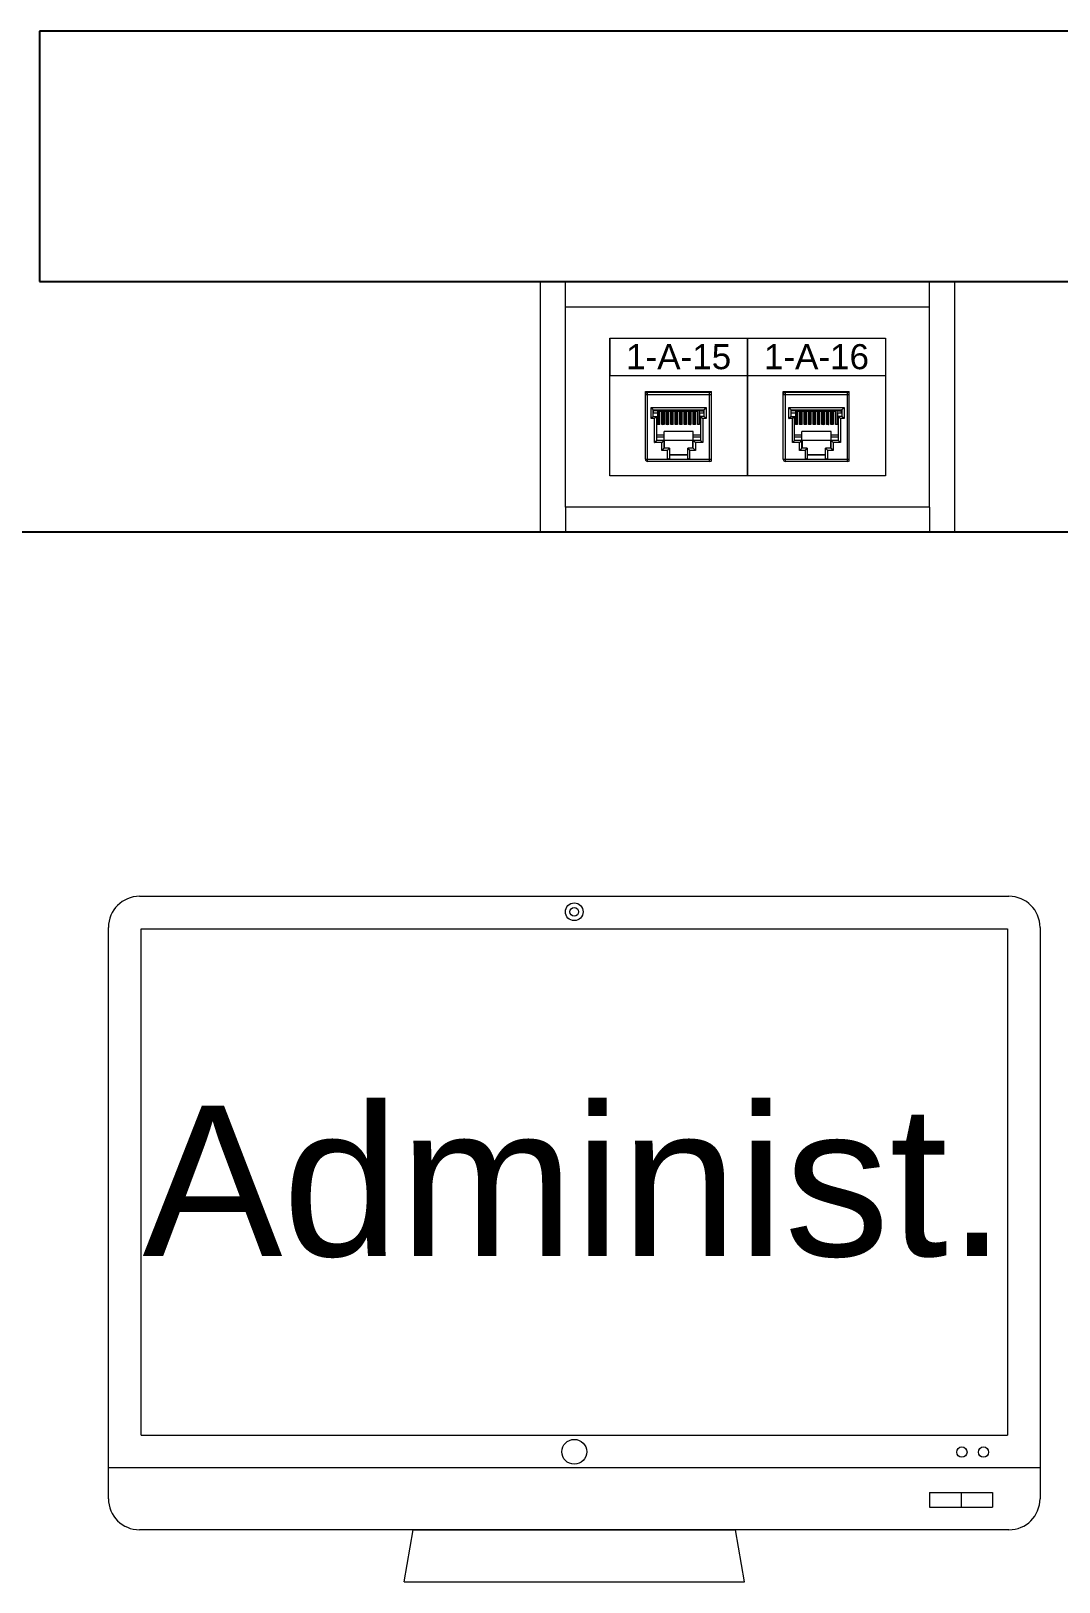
# Model space of a CAD drawing. Header units: millimetres. Extents: x 1256 to 2931, y 3298 to 3694.
# Drawn here: x 1486.5 to 1527.5, y 3334.4 to 3396.2 of the extents above; entities that cross this region are included whole.
import ezdxf

# ---------------------------------------------------------------- set-up
doc = ezdxf.new("R2010")
doc.units = ezdxf.units.MM
doc.layers.get('0').update_dxf_attribs({"color": 250, "lineweight": 5})
for name, color, linetype, lineweight in [('Canales', 250, 'Continuous', 25), ('Pantalla Rack', 250, 'Continuous', 5), ('Roseta', 250, 'Continuous', 5)]:
    doc.layers.add(name, color=color, linetype=linetype, lineweight=lineweight)
doc.styles.get("Standard").update_dxf_attribs({"font": 'Arial.ttf'})
pattern_1 = [(45, (1391.025396, 3266.090486), (-0.03132663, 0.03132663), [])]
pattern_2 = [(45, (1396.525396, 3266.090486), (-0.03132663, 0.03132663), [])]

# ---------------------------------------------------------------- blocks, each defined once
blk = doc.blocks.new('MONITOR FRONTAL')
at = {"color": 250}
for p, q in [((-0.23333, 0.36802), (0.23333, 0.36802)), ((-0.25, 0.04469), (-0.25, 0.35135)), ((-0.2325, 0.07885), (-0.2325, 0.35052)), ((-0.2325, 0.35052), (0.2325, 0.35052)), ((0.2325, 0.35052), (0.2325, 0.07885)), ((0.25, 0.35135), (0.25, 0.04469)), ((-0.2325, 0.07885), (0.2325, 0.07885)), ((-0.25, 0.06135), (0.25, 0.06135)), ((0.19073, 0.048), (0.22448, 0.048)), ((0.19073, 0.048), (0.19073, 0.04011)), ((0.20761, 0.048), (0.20761, 0.04011)), ((0.22448, 0.048), (0.22448, 0.04011)), ((0.19073, 0.04011), (0.22448, 0.04011)), ((0.23333, 0.02802), (-0.23333, 0.02802)), ((-0.0913, 0), (-0.08647, 0.02802)), ((-0.08647, 0.02802), (0.08647, 0.02802)), ((0.0913, 0), (0.08647, 0.02802)), ((-0.0913, 0), (0.0913, 0)), ((-0.0913, 0), (0.0913, 0))]:
    blk.add_line(p, q, dxfattribs=at)
for centre, radius in [((0, 0.35969), 0.00476), ((0, 0.35969), 0.00235), ((0, 0.06986), 0.00667), ((0.20805, 0.06973), 0.00276), ((0.21966, 0.06973), 0.00276)]:
    blk.add_circle(centre, radius, dxfattribs=at)
for centre, start, end in [((-0.23333, 0.35135), 90, 180), ((0.23333, 0.35135), 0, 90), ((-0.23333, 0.04469), 180, 270), ((0.23333, 0.04469), 270, 0)]:
    blk.add_arc(centre, 0.01667, start, end, dxfattribs=at)

msp = doc.modelspace()

# ---------------------------------------------------------------- hatches: boundary and pattern name
at = {"layer": 'Roseta'}
h = msp.add_hatch(dxfattribs=at)
h.set_pattern_fill('ANSI31', color=256, scale=0.013954, style=0)
h.set_pattern_definition(pattern_1)
h.paths.add_polyline_path([(1511.746, 3381.112), (1511.687, 3381.112), (1511.671, 3381.111), (1511.671, 3380.535), (1511.746, 3380.535)])
h = msp.add_hatch(dxfattribs=at)
h.set_pattern_fill('ANSI31', color=256, scale=0.013954, style=0)
h.set_pattern_definition(pattern_1)
h.paths.add_polyline_path([(1511.923, 3381.112), (1511.861, 3381.112), (1511.849, 3381.111), (1511.849, 3380.535), (1511.923, 3380.535)])
h.paths.add_polyline_path([(1512.1, 3381.112), (1512.025, 3381.112), (1512.025, 3380.535), (1512.1, 3380.535)])
h.paths.add_polyline_path([(1512.278, 3381.112), (1512.203, 3381.112), (1512.203, 3380.535), (1512.278, 3380.535)])
h.paths.add_polyline_path([(1512.454, 3381.112), (1512.379, 3381.112), (1512.379, 3380.535), (1512.454, 3380.535)])
h.paths.add_polyline_path([(1512.557, 3380.535), (1512.632, 3380.535), (1512.632, 3381.112), (1512.557, 3381.112)])
h.paths.add_polyline_path([(1512.735, 3380.535), (1512.81, 3380.535), (1512.81, 3381.112), (1512.735, 3381.112)])
h = msp.add_hatch(dxfattribs=at)
h.set_pattern_fill('ANSI31', color=256, scale=0.013954, style=0)
h.set_pattern_definition(pattern_1)
h.paths.add_polyline_path([(1512.916, 3380.535), (1512.99, 3380.535), (1512.99, 3381.112), (1512.986, 3381.112), (1512.916, 3381.112)])
h = msp.add_hatch(dxfattribs=at)
h.set_pattern_fill('ANSI31', color=256, scale=0.013954, style=0)
h.set_pattern_definition(pattern_2)
h.paths.add_polyline_path([(1517.246, 3381.112), (1517.187, 3381.112), (1517.171, 3381.111), (1517.171, 3380.535), (1517.246, 3380.535)])
h = msp.add_hatch(dxfattribs=at)
h.set_pattern_fill('ANSI31', color=256, scale=0.013954, style=0)
h.set_pattern_definition(pattern_2)
h.paths.add_polyline_path([(1517.423, 3381.112), (1517.361, 3381.112), (1517.349, 3381.111), (1517.349, 3380.535), (1517.423, 3380.535)])
h.paths.add_polyline_path([(1517.6, 3381.112), (1517.525, 3381.112), (1517.525, 3380.535), (1517.6, 3380.535)])
h.paths.add_polyline_path([(1517.778, 3381.112), (1517.703, 3381.112), (1517.703, 3380.535), (1517.778, 3380.535)])
h.paths.add_polyline_path([(1517.954, 3381.112), (1517.879, 3381.112), (1517.879, 3380.535), (1517.954, 3380.535)])
h.paths.add_polyline_path([(1518.057, 3380.535), (1518.132, 3380.535), (1518.132, 3381.112), (1518.057, 3381.112)])
h.paths.add_polyline_path([(1518.235, 3380.535), (1518.31, 3380.535), (1518.31, 3381.112), (1518.235, 3381.112)])
h = msp.add_hatch(dxfattribs=at)
h.set_pattern_fill('ANSI31', color=256, scale=0.013954, style=0)
h.set_pattern_definition(pattern_2)
h.paths.add_polyline_path([(1518.416, 3380.535), (1518.49, 3380.535), (1518.49, 3381.112), (1518.486, 3381.112), (1518.416, 3381.112)])

# ---------------------------------------------------------------- linework, layer by layer
at = {"layer": 'Canales'}
for p, q in [((1489.318, 3396.239), (1486.818, 3396.239)), ((1489.318, 3396.239), (1486.818, 3396.239)), ((1486.818, 3396.239), (1486.818, 3391.239)), ((1604.318, 3396.239), (1489.318, 3396.239)), ((1486.818, 3391.239), (1486.818, 3386.239)), ((1486.818, 3386.239), (1491.818, 3386.239)), ((1491.818, 3386.239), (1739.318, 3386.239)), ((1739.318, 3376.239), (1274.318, 3376.239))]:
    msp.add_line(p, q, dxfattribs=at)
at = {"layer": 'Roseta'}
for p, q in [((1506.818, 3386.239), (1523.338, 3386.239)), ((1506.818, 3376.239), (1506.818, 3386.239)), ((1507.818, 3377.239), (1507.818, 3386.239)), ((1522.338, 3377.239), (1522.338, 3386.239)), ((1523.338, 3386.239), (1523.338, 3376.239)), ((1507.818, 3385.239), (1522.338, 3385.239)), ((1509.578, 3383.989), (1515.078, 3383.989)), ((1509.578, 3378.489), (1509.578, 3383.989)), ((1509.578, 3383.989), (1509.578, 3382.489)), ((1515.078, 3383.989), (1515.078, 3378.489)), ((1515.078, 3383.989), (1520.578, 3383.989)), ((1515.078, 3378.489), (1515.078, 3383.989)), ((1515.078, 3378.489), (1515.078, 3383.989)), ((1520.578, 3383.989), (1520.578, 3378.489)), ((1509.578, 3382.489), (1520.578, 3382.489)), ((1511.002, 3381.859), (1513.636, 3381.859)), ((1516.502, 3381.859), (1519.136, 3381.859)), ((1513.566, 3379.068), (1511.09, 3379.068)), ((1519.066, 3379.068), (1516.59, 3379.068)), ((1515.078, 3378.489), (1509.578, 3378.489)), ((1520.578, 3378.489), (1515.078, 3378.489)), ((1522.338, 3377.239), (1507.818, 3377.239)), ((1507.818, 3377.239), (1507.818, 3376.239)), ((1522.338, 3377.239), (1522.338, 3376.239)), ((1523.338, 3376.239), (1506.818, 3376.239))]:
    msp.add_line(p, q, dxfattribs=at)
at = {"layer": 'Roseta', "linetype": 'Continuous'}
for p, q in [((1511.002, 3379.155), (1511.002, 3381.859)), ((1511.002, 3381.736), (1513.636, 3381.736)), ((1511.09, 3379.068), (1511.09, 3381.859)), ((1511.09, 3381.824), (1513.566, 3381.824)), ((1513.566, 3379.068), (1513.566, 3381.859)), ((1513.636, 3379.068), (1513.636, 3381.859)), ((1516.502, 3379.155), (1516.502, 3381.859)), ((1516.502, 3381.736), (1519.136, 3381.736)), ((1516.59, 3379.068), (1516.59, 3381.859)), ((1516.59, 3381.824), (1519.066, 3381.824)), ((1519.066, 3379.068), (1519.066, 3381.859)), ((1519.136, 3379.068), (1519.136, 3381.859)), ((1511.229, 3381.211), (1513.427, 3381.211)), ((1511.229, 3380.777), (1511.229, 3381.211)), ((1511.316, 3381.124), (1513.34, 3381.124)), ((1511.316, 3380.864), (1511.316, 3381.124)), ((1511.316, 3381.124), (1511.316, 3381.124)), ((1511.316, 3381.112), (1513.34, 3381.112)), ((1511.316, 3381.072), (1511.325, 3381.072)), ((1511.325, 3380.995), (1511.325, 3381.112)), ((1511.5, 3381.082), (1511.325, 3381.082)), ((1511.5, 3380.995), (1511.325, 3380.995)), ((1511.491, 3380.995), (1511.491, 3380.535)), ((1511.5, 3380.535), (1511.5, 3381.112)), ((1511.508, 3381.112), (1511.508, 3380.535)), ((1511.575, 3380.535), (1511.575, 3381.073)), ((1511.575, 3381.073), (1511.657, 3381.073)), ((1511.657, 3381.072), (1511.575, 3381.072)), ((1511.657, 3380.535), (1511.657, 3381.073)), ((1511.665, 3381.112), (1511.665, 3380.535)), ((1511.671, 3381.112), (1511.671, 3380.535)), ((1511.687, 3381.112), (1511.671, 3381.111)), ((1511.746, 3381.112), (1511.746, 3380.535)), ((1511.753, 3380.535), (1511.753, 3381.073)), ((1511.753, 3381.073), (1511.835, 3381.073)), ((1511.835, 3381.072), (1511.753, 3381.072)), ((1511.835, 3380.535), (1511.835, 3381.073)), ((1511.843, 3381.112), (1511.843, 3380.535)), ((1511.849, 3381.112), (1511.849, 3380.535)), ((1511.861, 3381.112), (1511.849, 3381.111)), ((1511.923, 3381.112), (1511.923, 3380.535)), ((1511.931, 3380.535), (1511.931, 3381.073)), ((1511.931, 3381.073), (1512.013, 3381.073)), ((1512.013, 3381.072), (1511.931, 3381.072)), ((1512.013, 3380.535), (1512.013, 3381.073)), ((1512.022, 3381.112), (1512.022, 3380.535)), ((1512.025, 3381.112), (1512.025, 3380.535)), ((1512.1, 3381.112), (1512.1, 3380.535)), ((1512.109, 3380.535), (1512.109, 3381.073)), ((1512.109, 3381.073), (1512.191, 3381.073)), ((1512.191, 3381.072), (1512.109, 3381.072)), ((1512.191, 3380.535), (1512.191, 3381.073)), ((1512.2, 3381.112), (1512.2, 3380.535)), ((1512.203, 3381.112), (1512.203, 3380.535)), ((1512.278, 3381.112), (1512.278, 3380.535)), ((1512.287, 3380.535), (1512.287, 3381.073)), ((1512.287, 3381.073), (1512.369, 3381.073)), ((1512.369, 3381.072), (1512.287, 3381.072)), ((1512.369, 3380.535), (1512.369, 3381.073)), ((1512.379, 3381.112), (1512.379, 3380.535)), ((1512.454, 3381.112), (1512.454, 3380.535)), ((1512.455, 3381.112), (1512.455, 3380.535)), ((1512.465, 3380.535), (1512.465, 3381.073)), ((1512.465, 3381.073), (1512.547, 3381.073)), ((1512.547, 3381.072), (1512.465, 3381.072)), ((1512.547, 3380.535), (1512.547, 3381.073)), ((1512.557, 3381.112), (1512.557, 3380.535)), ((1512.632, 3381.112), (1512.632, 3380.535)), ((1512.633, 3381.112), (1512.633, 3380.535)), ((1512.643, 3380.535), (1512.643, 3381.073)), ((1512.643, 3381.073), (1512.725, 3381.073)), ((1512.725, 3381.072), (1512.643, 3381.072)), ((1512.725, 3380.535), (1512.725, 3381.073)), ((1512.735, 3381.112), (1512.735, 3380.535)), ((1512.81, 3381.112), (1512.81, 3380.535)), ((1512.814, 3381.112), (1512.814, 3380.535)), ((1512.821, 3380.535), (1512.821, 3381.073)), ((1512.821, 3381.073), (1512.903, 3381.073)), ((1512.903, 3381.072), (1512.821, 3381.072)), ((1512.903, 3380.535), (1512.903, 3381.073)), ((1512.916, 3381.112), (1512.916, 3380.535)), ((1512.99, 3381.112), (1512.986, 3381.112)), ((1512.99, 3381.113), (1512.99, 3381.112)), ((1512.99, 3381.112), (1512.99, 3380.535)), ((1512.994, 3381.112), (1512.994, 3380.535)), ((1512.999, 3380.535), (1512.999, 3381.073)), ((1512.999, 3381.073), (1513.081, 3381.073)), ((1513.081, 3381.072), (1512.999, 3381.072)), ((1513.081, 3380.535), (1513.081, 3381.073)), ((1513.148, 3380.535), (1513.148, 3381.112)), ((1513.156, 3380.535), (1513.156, 3381.112)), ((1513.156, 3381.082), (1513.331, 3381.082)), ((1513.331, 3380.995), (1513.156, 3380.995)), ((1513.165, 3380.995), (1513.165, 3380.535)), ((1513.331, 3380.995), (1513.331, 3381.112)), ((1513.34, 3381.072), (1513.331, 3381.072)), ((1513.34, 3381.124), (1513.34, 3380.864)), ((1513.34, 3381.124), (1513.34, 3381.124)), ((1513.427, 3381.211), (1513.427, 3380.777)), ((1516.729, 3381.211), (1518.927, 3381.211)), ((1516.729, 3380.777), (1516.729, 3381.211)), ((1516.816, 3381.124), (1518.84, 3381.124)), ((1516.816, 3380.864), (1516.816, 3381.124)), ((1516.816, 3381.124), (1516.816, 3381.124)), ((1516.816, 3381.112), (1518.84, 3381.112)), ((1516.816, 3381.072), (1516.825, 3381.072)), ((1516.825, 3380.995), (1516.825, 3381.112)), ((1517, 3381.082), (1516.825, 3381.082)), ((1517, 3380.995), (1516.825, 3380.995)), ((1516.991, 3380.995), (1516.991, 3380.535)), ((1517, 3380.535), (1517, 3381.112)), ((1517.008, 3381.112), (1517.008, 3380.535)), ((1517.075, 3380.535), (1517.075, 3381.073)), ((1517.075, 3381.073), (1517.157, 3381.073)), ((1517.157, 3381.072), (1517.075, 3381.072)), ((1517.157, 3380.535), (1517.157, 3381.073)), ((1517.165, 3381.112), (1517.165, 3380.535)), ((1517.171, 3381.112), (1517.171, 3380.535)), ((1517.187, 3381.112), (1517.171, 3381.111)), ((1517.246, 3381.112), (1517.246, 3380.535)), ((1517.253, 3380.535), (1517.253, 3381.073)), ((1517.253, 3381.073), (1517.335, 3381.073)), ((1517.335, 3381.072), (1517.253, 3381.072)), ((1517.335, 3380.535), (1517.335, 3381.073)), ((1517.343, 3381.112), (1517.343, 3380.535)), ((1517.349, 3381.112), (1517.349, 3380.535)), ((1517.361, 3381.112), (1517.349, 3381.111)), ((1517.423, 3381.112), (1517.423, 3380.535)), ((1517.431, 3380.535), (1517.431, 3381.073)), ((1517.431, 3381.073), (1517.513, 3381.073)), ((1517.513, 3381.072), (1517.431, 3381.072)), ((1517.513, 3380.535), (1517.513, 3381.073)), ((1517.522, 3381.112), (1517.522, 3380.535)), ((1517.525, 3381.112), (1517.525, 3380.535)), ((1517.6, 3381.112), (1517.6, 3380.535)), ((1517.609, 3380.535), (1517.609, 3381.073)), ((1517.609, 3381.073), (1517.691, 3381.073)), ((1517.691, 3381.072), (1517.609, 3381.072)), ((1517.691, 3380.535), (1517.691, 3381.073)), ((1517.7, 3381.112), (1517.7, 3380.535)), ((1517.703, 3381.112), (1517.703, 3380.535)), ((1517.778, 3381.112), (1517.778, 3380.535)), ((1517.787, 3380.535), (1517.787, 3381.073)), ((1517.787, 3381.073), (1517.869, 3381.073)), ((1517.869, 3381.072), (1517.787, 3381.072)), ((1517.869, 3380.535), (1517.869, 3381.073)), ((1517.879, 3381.112), (1517.879, 3380.535)), ((1517.954, 3381.112), (1517.954, 3380.535)), ((1517.955, 3381.112), (1517.955, 3380.535)), ((1517.965, 3380.535), (1517.965, 3381.073)), ((1517.965, 3381.073), (1518.047, 3381.073)), ((1518.047, 3381.072), (1517.965, 3381.072)), ((1518.047, 3380.535), (1518.047, 3381.073)), ((1518.057, 3381.112), (1518.057, 3380.535)), ((1518.132, 3381.112), (1518.132, 3380.535)), ((1518.133, 3381.112), (1518.133, 3380.535)), ((1518.143, 3380.535), (1518.143, 3381.073)), ((1518.143, 3381.073), (1518.225, 3381.073)), ((1518.225, 3381.072), (1518.143, 3381.072)), ((1518.225, 3380.535), (1518.225, 3381.073)), ((1518.235, 3381.112), (1518.235, 3380.535)), ((1518.31, 3381.112), (1518.31, 3380.535)), ((1518.314, 3381.112), (1518.314, 3380.535)), ((1518.321, 3380.535), (1518.321, 3381.073)), ((1518.321, 3381.073), (1518.403, 3381.073)), ((1518.403, 3381.072), (1518.321, 3381.072)), ((1518.403, 3380.535), (1518.403, 3381.073)), ((1518.416, 3381.112), (1518.416, 3380.535)), ((1518.49, 3381.112), (1518.486, 3381.112)), ((1518.49, 3381.113), (1518.49, 3381.112)), ((1518.49, 3381.112), (1518.49, 3380.535)), ((1518.494, 3381.112), (1518.494, 3380.535)), ((1518.499, 3380.535), (1518.499, 3381.073)), ((1518.499, 3381.073), (1518.581, 3381.073)), ((1518.581, 3381.072), (1518.499, 3381.072)), ((1518.581, 3380.535), (1518.581, 3381.073)), ((1518.648, 3380.535), (1518.648, 3381.112)), ((1518.656, 3380.535), (1518.656, 3381.112)), ((1518.656, 3381.082), (1518.831, 3381.082)), ((1518.831, 3380.995), (1518.656, 3380.995)), ((1518.665, 3380.995), (1518.665, 3380.535)), ((1518.831, 3380.995), (1518.831, 3381.112)), ((1518.84, 3381.072), (1518.831, 3381.072)), ((1518.84, 3381.124), (1518.84, 3380.864)), ((1518.84, 3381.124), (1518.84, 3381.124)), ((1518.927, 3381.211), (1518.927, 3380.777)), ((1511.369, 3380.777), (1511.229, 3380.777)), ((1511.316, 3380.864), (1511.491, 3380.864)), ((1511.369, 3379.818), (1511.369, 3380.777)), ((1511.456, 3379.905), (1511.456, 3380.864)), ((1511.575, 3380.535), (1511.491, 3380.535)), ((1511.753, 3380.535), (1511.657, 3380.535)), ((1511.744, 3379.591), (1511.744, 3380.254)), ((1512.912, 3380.254), (1511.744, 3380.254)), ((1511.931, 3380.535), (1511.835, 3380.535)), ((1512.109, 3380.535), (1512.013, 3380.535)), ((1512.287, 3380.535), (1512.191, 3380.535)), ((1512.465, 3380.535), (1512.369, 3380.535)), ((1512.643, 3380.535), (1512.547, 3380.535)), ((1512.821, 3380.535), (1512.725, 3380.535)), ((1512.999, 3380.535), (1512.903, 3380.535)), ((1512.912, 3379.591), (1512.912, 3380.254)), ((1513.165, 3380.535), (1513.081, 3380.535)), ((1513.34, 3380.864), (1513.165, 3380.864)), ((1513.2, 3380.864), (1513.2, 3379.905)), ((1513.427, 3380.777), (1513.287, 3380.777)), ((1513.287, 3380.777), (1513.287, 3379.818)), ((1516.869, 3380.777), (1516.729, 3380.777)), ((1516.816, 3380.864), (1516.991, 3380.864)), ((1516.869, 3379.818), (1516.869, 3380.777)), ((1516.956, 3379.905), (1516.956, 3380.864)), ((1517.075, 3380.535), (1516.991, 3380.535)), ((1517.253, 3380.535), (1517.157, 3380.535)), ((1517.244, 3379.591), (1517.244, 3380.254)), ((1518.412, 3380.254), (1517.244, 3380.254)), ((1517.431, 3380.535), (1517.335, 3380.535)), ((1517.609, 3380.535), (1517.513, 3380.535)), ((1517.787, 3380.535), (1517.691, 3380.535)), ((1517.965, 3380.535), (1517.869, 3380.535)), ((1518.143, 3380.535), (1518.047, 3380.535)), ((1518.321, 3380.535), (1518.225, 3380.535)), ((1518.499, 3380.535), (1518.403, 3380.535)), ((1518.412, 3379.591), (1518.412, 3380.254)), ((1518.665, 3380.535), (1518.581, 3380.535)), ((1518.84, 3380.864), (1518.665, 3380.864)), ((1518.7, 3380.864), (1518.7, 3379.905)), ((1518.927, 3380.777), (1518.787, 3380.777)), ((1518.787, 3380.777), (1518.787, 3379.818)), ((1511.656, 3379.818), (1511.369, 3379.818)), ((1511.744, 3380.114), (1511.456, 3380.114)), ((1511.744, 3380.027), (1511.456, 3380.027)), ((1513.2, 3379.905), (1511.456, 3379.905)), ((1511.656, 3379.504), (1511.656, 3379.818)), ((1511.747, 3379.905), (1511.747, 3379.591)), ((1511.756, 3379.905), (1511.756, 3379.591)), ((1512.9, 3379.591), (1512.9, 3379.905)), ((1512.909, 3379.591), (1512.909, 3379.905)), ((1513.2, 3380.114), (1512.912, 3380.114)), ((1513.2, 3380.027), (1512.912, 3380.027)), ((1513, 3379.818), (1513, 3379.504)), ((1513.287, 3379.818), (1513, 3379.818)), ((1517.156, 3379.818), (1516.869, 3379.818)), ((1517.244, 3380.114), (1516.956, 3380.114)), ((1517.244, 3380.027), (1516.956, 3380.027)), ((1518.7, 3379.905), (1516.956, 3379.905)), ((1517.156, 3379.504), (1517.156, 3379.818)), ((1517.247, 3379.905), (1517.247, 3379.591)), ((1517.256, 3379.905), (1517.256, 3379.591)), ((1518.4, 3379.591), (1518.4, 3379.905)), ((1518.409, 3379.591), (1518.409, 3379.905)), ((1518.7, 3380.114), (1518.412, 3380.114)), ((1518.7, 3380.027), (1518.412, 3380.027)), ((1518.5, 3379.818), (1518.5, 3379.504)), ((1518.787, 3379.818), (1518.5, 3379.818)), ((1511.002, 3379.155), (1513.636, 3379.155)), ((1511.875, 3379.504), (1511.656, 3379.504)), ((1511.962, 3379.591), (1511.744, 3379.591)), ((1511.875, 3379.504), (1511.875, 3379.155)), ((1511.962, 3379.591), (1511.962, 3379.181)), ((1511.962, 3379.347), (1512.694, 3379.347)), ((1511.962, 3379.338), (1512.694, 3379.338)), ((1511.962, 3379.329), (1512.694, 3379.329)), ((1512.694, 3379.181), (1512.694, 3379.591)), ((1512.912, 3379.591), (1512.694, 3379.591)), ((1512.781, 3379.155), (1512.781, 3379.504)), ((1513, 3379.504), (1512.781, 3379.504)), ((1516.502, 3379.155), (1519.136, 3379.155)), ((1517.375, 3379.504), (1517.156, 3379.504)), ((1517.462, 3379.591), (1517.244, 3379.591)), ((1517.375, 3379.504), (1517.375, 3379.155)), ((1517.462, 3379.591), (1517.462, 3379.181)), ((1517.462, 3379.347), (1518.194, 3379.347)), ((1517.462, 3379.338), (1518.194, 3379.338)), ((1517.462, 3379.329), (1518.194, 3379.329)), ((1518.194, 3379.181), (1518.194, 3379.591)), ((1518.412, 3379.591), (1518.194, 3379.591)), ((1518.281, 3379.155), (1518.281, 3379.504)), ((1518.5, 3379.504), (1518.281, 3379.504))]:
    msp.add_line(p, q, dxfattribs=at)
for centre, start, end in [((1511.09, 3381.736), 90, 180), ((1513.566, 3381.736), 36.23422, 90), ((1516.59, 3381.736), 90, 180), ((1519.066, 3381.736), 36.23422, 90), ((1511.09, 3379.155), 180, 270), ((1513.566, 3379.155), 270, 323.26635), ((1516.59, 3379.155), 180, 270), ((1519.066, 3379.155), 270, 323.26635)]:
    msp.add_arc(centre, 0.0872, start, end, dxfattribs=at)
for points, start_tangent, end_tangent in [([(1511.316, 3381.124), (1511.313, 3381.127), (1511.306, 3381.134), (1511.296, 3381.144), (1511.284, 3381.156), (1511.271, 3381.169), (1511.257, 3381.183), (1511.243, 3381.197), (1511.229, 3381.211)], (-0.707107, 0.707107), (-0.707107, 0.707107)), ([(1513.34, 3381.124), (1513.343, 3381.127), (1513.35, 3381.134), (1513.36, 3381.144), (1513.372, 3381.156), (1513.385, 3381.169), (1513.399, 3381.183), (1513.413, 3381.197), (1513.427, 3381.211)], (0.707107, 0.707107), (0.707107, 0.707107)), ([(1516.816, 3381.124), (1516.813, 3381.127), (1516.806, 3381.134), (1516.796, 3381.144), (1516.784, 3381.156), (1516.771, 3381.169), (1516.757, 3381.183), (1516.743, 3381.197), (1516.729, 3381.211)], (-0.707107, 0.707107), (-0.707107, 0.707107)), ([(1518.84, 3381.124), (1518.843, 3381.127), (1518.85, 3381.134), (1518.86, 3381.144), (1518.872, 3381.156), (1518.885, 3381.169), (1518.899, 3381.183), (1518.913, 3381.197), (1518.927, 3381.211)], (0.707107, 0.707107), (0.707107, 0.707107)), ([(1511.229, 3380.777), (1511.243, 3380.791), (1511.258, 3380.806), (1511.272, 3380.82), (1511.285, 3380.833), (1511.297, 3380.845), (1511.307, 3380.855), (1511.314, 3380.862), (1511.316, 3380.864)], (0.707107, 0.707107), (0.707107, 0.707107)), ([(1511.369, 3380.777), (1511.383, 3380.791), (1511.397, 3380.806), (1511.411, 3380.82), (1511.424, 3380.833), (1511.436, 3380.845), (1511.446, 3380.855), (1511.453, 3380.862), (1511.456, 3380.864)], (0.707107, 0.707107), (0.707107, 0.707107)), ([(1513.287, 3380.777), (1513.273, 3380.791), (1513.259, 3380.806), (1513.245, 3380.82), (1513.232, 3380.833), (1513.22, 3380.845), (1513.21, 3380.855), (1513.203, 3380.862), (1513.2, 3380.864)], (-0.707107, 0.707107), (-0.707107, 0.707107)), ([(1513.427, 3380.777), (1513.413, 3380.791), (1513.398, 3380.806), (1513.384, 3380.82), (1513.371, 3380.833), (1513.359, 3380.845), (1513.349, 3380.855), (1513.342, 3380.862), (1513.34, 3380.864)], (-0.707107, 0.707107), (-0.707107, 0.707107)), ([(1516.729, 3380.777), (1516.743, 3380.791), (1516.758, 3380.806), (1516.772, 3380.82), (1516.785, 3380.833), (1516.797, 3380.845), (1516.807, 3380.855), (1516.814, 3380.862), (1516.816, 3380.864)], (0.707107, 0.707107), (0.707107, 0.707107)), ([(1516.869, 3380.777), (1516.883, 3380.791), (1516.897, 3380.806), (1516.911, 3380.82), (1516.924, 3380.833), (1516.936, 3380.845), (1516.946, 3380.855), (1516.953, 3380.862), (1516.956, 3380.864)], (0.707107, 0.707107), (0.707107, 0.707107)), ([(1518.787, 3380.777), (1518.773, 3380.791), (1518.759, 3380.806), (1518.745, 3380.82), (1518.732, 3380.833), (1518.72, 3380.845), (1518.71, 3380.855), (1518.703, 3380.862), (1518.7, 3380.864)], (-0.707107, 0.707107), (-0.707107, 0.707107)), ([(1518.927, 3380.777), (1518.913, 3380.791), (1518.898, 3380.806), (1518.884, 3380.82), (1518.871, 3380.833), (1518.859, 3380.845), (1518.849, 3380.855), (1518.842, 3380.862), (1518.84, 3380.864)], (-0.707107, 0.707107), (-0.707107, 0.707107)), ([(1511.369, 3379.818), (1511.383, 3379.832), (1511.397, 3379.846), (1511.411, 3379.86), (1511.424, 3379.874), (1511.436, 3379.885), (1511.446, 3379.895), (1511.453, 3379.902), (1511.456, 3379.905)], (0.707107, 0.707107), (0.707107, 0.707107)), ([(1511.656, 3379.818), (1511.671, 3379.832), (1511.685, 3379.846), (1511.699, 3379.86), (1511.712, 3379.874), (1511.724, 3379.885), (1511.734, 3379.895), (1511.741, 3379.902), (1511.744, 3379.905)], (0.707107, 0.707107), (0.707107, 0.707107)), ([(1513, 3379.818), (1512.985, 3379.832), (1512.971, 3379.846), (1512.957, 3379.86), (1512.944, 3379.874), (1512.932, 3379.885), (1512.922, 3379.895), (1512.915, 3379.902), (1512.912, 3379.905)], (-0.707107, 0.707107), (-0.707107, 0.707107)), ([(1513.287, 3379.818), (1513.273, 3379.832), (1513.259, 3379.846), (1513.245, 3379.86), (1513.232, 3379.874), (1513.22, 3379.885), (1513.21, 3379.895), (1513.203, 3379.902), (1513.2, 3379.905)], (-0.707107, 0.707107), (-0.707107, 0.707107)), ([(1516.869, 3379.818), (1516.883, 3379.832), (1516.897, 3379.846), (1516.911, 3379.86), (1516.924, 3379.874), (1516.936, 3379.885), (1516.946, 3379.895), (1516.953, 3379.902), (1516.956, 3379.905)], (0.707107, 0.707107), (0.707107, 0.707107)), ([(1517.156, 3379.818), (1517.171, 3379.832), (1517.185, 3379.846), (1517.199, 3379.86), (1517.212, 3379.874), (1517.224, 3379.885), (1517.234, 3379.895), (1517.241, 3379.902), (1517.244, 3379.905)], (0.707107, 0.707107), (0.707107, 0.707107)), ([(1518.5, 3379.818), (1518.485, 3379.832), (1518.471, 3379.846), (1518.457, 3379.86), (1518.444, 3379.874), (1518.432, 3379.885), (1518.422, 3379.895), (1518.415, 3379.902), (1518.412, 3379.905)], (-0.707107, 0.707107), (-0.707107, 0.707107)), ([(1518.787, 3379.818), (1518.773, 3379.832), (1518.759, 3379.846), (1518.745, 3379.86), (1518.732, 3379.874), (1518.72, 3379.885), (1518.71, 3379.895), (1518.703, 3379.902), (1518.7, 3379.905)], (-0.707107, 0.707107), (-0.707107, 0.707107)), ([(1511.656, 3379.504), (1511.671, 3379.518), (1511.685, 3379.532), (1511.699, 3379.546), (1511.712, 3379.56), (1511.724, 3379.572), (1511.734, 3379.581), (1511.741, 3379.588), (1511.744, 3379.591)], (0.707107, 0.707107), (0.707107, 0.707107)), ([(1511.875, 3379.504), (1511.889, 3379.518), (1511.903, 3379.532), (1511.917, 3379.546), (1511.93, 3379.56), (1511.942, 3379.572), (1511.952, 3379.581), (1511.959, 3379.588), (1511.962, 3379.591)], (0.707107, 0.707107), (0.707107, 0.707107)), ([(1511.962, 3379.181), (1511.959, 3379.174), (1511.95, 3379.168), (1511.936, 3379.162), (1511.918, 3379.158), (1511.896, 3379.156), (1511.875, 3379.155)], (0, -1), (-1, 0)), ([(1512.781, 3379.504), (1512.767, 3379.518), (1512.753, 3379.532), (1512.739, 3379.546), (1512.726, 3379.56), (1512.714, 3379.572), (1512.704, 3379.581), (1512.697, 3379.588), (1512.694, 3379.591)], (-0.707107, 0.707107), (-0.707107, 0.707107)), ([(1512.781, 3379.155), (1512.76, 3379.156), (1512.738, 3379.158), (1512.72, 3379.162), (1512.706, 3379.168), (1512.697, 3379.174), (1512.694, 3379.181)], (-1, 0), (0, 1)), ([(1513, 3379.504), (1512.985, 3379.518), (1512.971, 3379.532), (1512.957, 3379.546), (1512.944, 3379.56), (1512.932, 3379.572), (1512.922, 3379.581), (1512.915, 3379.588), (1512.912, 3379.591)], (-0.707107, 0.707107), (-0.707107, 0.707107)), ([(1517.156, 3379.504), (1517.171, 3379.518), (1517.185, 3379.532), (1517.199, 3379.546), (1517.212, 3379.56), (1517.224, 3379.572), (1517.234, 3379.581), (1517.241, 3379.588), (1517.244, 3379.591)], (0.707107, 0.707107), (0.707107, 0.707107)), ([(1517.375, 3379.504), (1517.389, 3379.518), (1517.403, 3379.532), (1517.417, 3379.546), (1517.43, 3379.56), (1517.442, 3379.572), (1517.452, 3379.581), (1517.459, 3379.588), (1517.462, 3379.591)], (0.707107, 0.707107), (0.707107, 0.707107)), ([(1517.462, 3379.181), (1517.459, 3379.174), (1517.45, 3379.168), (1517.436, 3379.162), (1517.418, 3379.158), (1517.396, 3379.156), (1517.375, 3379.155)], (0, -1), (-1, 0)), ([(1518.281, 3379.504), (1518.267, 3379.518), (1518.253, 3379.532), (1518.239, 3379.546), (1518.226, 3379.56), (1518.214, 3379.572), (1518.204, 3379.581), (1518.197, 3379.588), (1518.194, 3379.591)], (-0.707107, 0.707107), (-0.707107, 0.707107)), ([(1518.281, 3379.155), (1518.26, 3379.156), (1518.238, 3379.158), (1518.22, 3379.162), (1518.206, 3379.168), (1518.197, 3379.174), (1518.194, 3379.181)], (-1, 0), (0, 1)), ([(1518.5, 3379.504), (1518.485, 3379.518), (1518.471, 3379.532), (1518.457, 3379.546), (1518.444, 3379.56), (1518.432, 3379.572), (1518.422, 3379.581), (1518.415, 3379.588), (1518.412, 3379.591)], (-0.707107, 0.707107), (-0.707107, 0.707107))]:
    msp.add_spline(points, degree=3, dxfattribs=dict(at, start_tangent=start_tangent, end_tangent=end_tangent))

# ---------------------------------------------------------------- block references
at = {"layer": 'Pantalla Rack', "xscale": 74.34576990001176, "yscale": 74.34576990001176, "zscale": 74.34576990001176}
msp.add_blockref('MONITOR FRONTAL', (1508.163, 3334.353), dxfattribs=at)

# ---------------------------------------------------------------- texts
at = {"layer": 'Pantalla Rack', "insert": (1508.163, 3350.314), "char_height": 6, "attachment_point": 5}
msp.add_mtext_dynamic_manual_height_columns('Administ.', width=34.63274, gutter_width=5, heights=[0], dxfattribs=at)
at = {"layer": 'Roseta', "char_height": 1, "attachment_point": 5}
for s, insert in [('1-A-15', (1512.328, 3383.238)), ('1-A-16', (1517.828, 3383.238))]:
    msp.add_mtext_dynamic_manual_height_columns(s, width=5.5, gutter_width=12.5, heights=[1.5], dxfattribs=dict(at, insert=insert))

doc.saveas('drawing.dxf')
